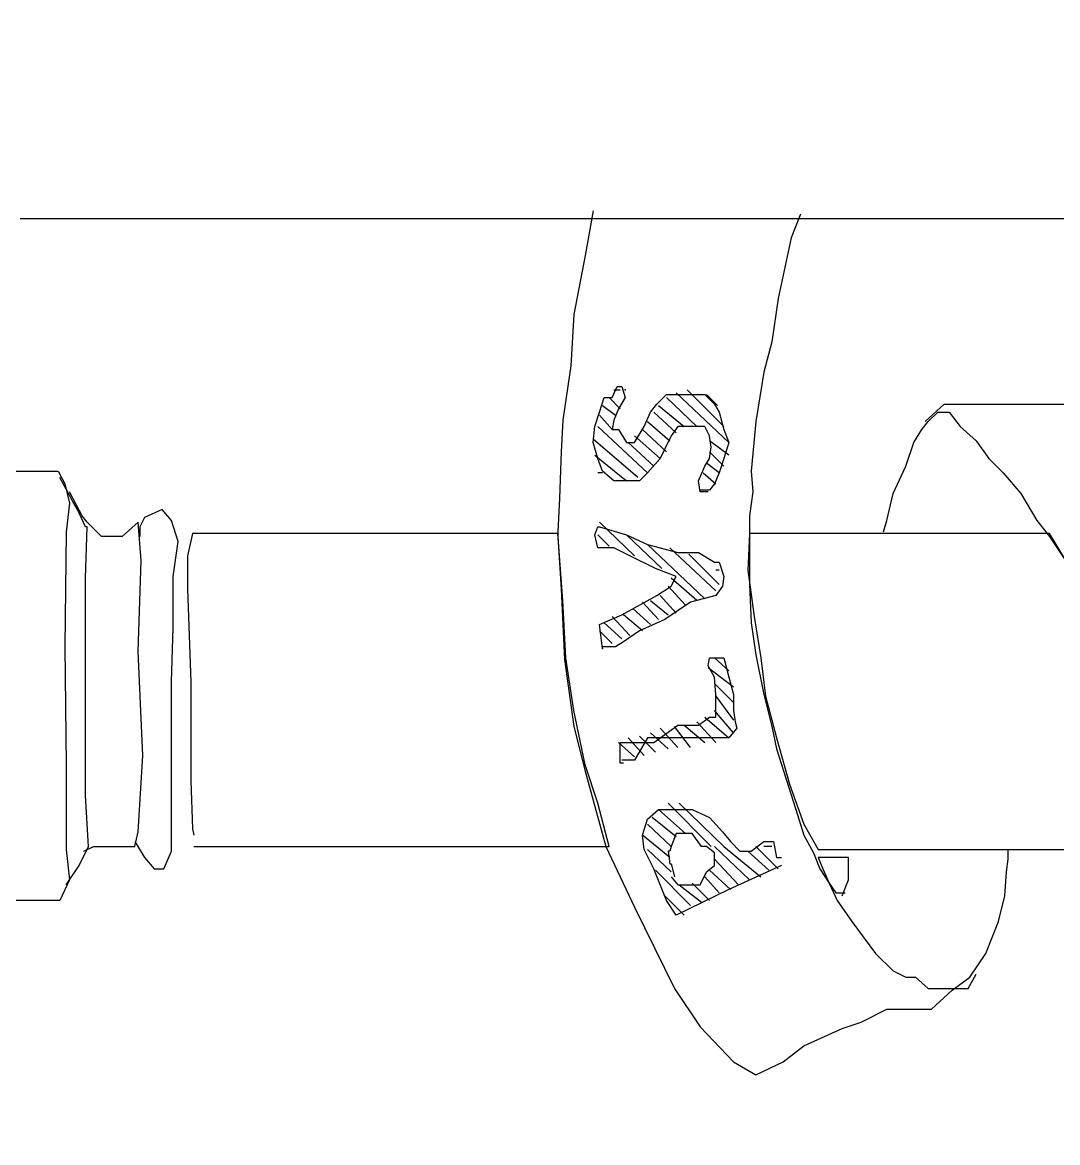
# Model space of a CAD drawing. Extents: x 730354 to 731930, y 4378581 to 4379608.
# Drawn here: x 730385.58 to 730392.07, y 4379430.27 to 4379437.29 of the extents above; entities that cross this region are included whole.
import ezdxf

# ---------------------------------------------------------------- set-up
doc = ezdxf.new("R2010")
doc.units = 0
doc.header["$MEASUREMENT"] = 0
doc.layers.get('0').update_dxf_attribs({"linetype": 'CONTINUOUS'})

msp = doc.modelspace()

# ---------------------------------------------------------------- linework, layer by layer
at = {"color": 7, "linetype": 'CONTINUOUS'}
for p, q in [((730389.16, 4379436.11), (730389.11, 4379435.83)), ((730389.16, 4379436.11), (730389.11, 4379435.83)), ((730386.18, 4379436.06), (730385.57, 4379436.06)), ((730386.18, 4379436.06), (730385.57, 4379436.06)), ((730387.2, 4379436.06), (730386.18, 4379436.06)), ((730387.2, 4379436.06), (730386.18, 4379436.06)), ((730388.07, 4379436.06), (730387.2, 4379436.06)), ((730388.07, 4379436.06), (730387.2, 4379436.06)), ((730389.16, 4379436.06), (730388.07, 4379436.06)), ((730389.16, 4379436.06), (730388.07, 4379436.06)), ((730389.42, 4379436.06), (730389.16, 4379436.06)), ((730389.42, 4379436.06), (730389.16, 4379436.06)), ((730389.97, 4379436.06), (730389.42, 4379436.06)), ((730389.97, 4379436.06), (730389.42, 4379436.06)), ((730390.45, 4379436.06), (730389.97, 4379436.06)), ((730390.45, 4379436.06), (730389.97, 4379436.06)), ((730390.46, 4379436.09), (730390.4, 4379435.94)), ((730390.46, 4379436.09), (730390.4, 4379435.94)), ((730390.82, 4379436.06), (730390.45, 4379436.06)), ((730390.82, 4379436.06), (730390.45, 4379436.06)), ((730392.02, 4379436.06), (730390.82, 4379436.06)), ((730392.02, 4379436.06), (730390.82, 4379436.06)), ((730392.2, 4379436.06), (730392.02, 4379436.06)), ((730392.2, 4379436.06), (730392.02, 4379436.06)), ((730390.4, 4379435.94), (730390.32, 4379435.56)), ((730390.4, 4379435.94), (730390.32, 4379435.56)), ((730389.11, 4379435.83), (730389.04, 4379435.46)), ((730389.11, 4379435.83), (730389.04, 4379435.46)), ((730390.32, 4379435.56), (730390.28, 4379435.29)), ((730390.32, 4379435.56), (730390.28, 4379435.29)), ((730389.04, 4379435.46), (730389.02, 4379435.14)), ((730389.04, 4379435.46), (730389.02, 4379435.14)), ((730390.28, 4379435.29), (730390.23, 4379435.1)), ((730390.28, 4379435.29), (730390.23, 4379435.1)), ((730389.02, 4379435.14), (730388.97, 4379434.8)), ((730389.02, 4379435.14), (730388.97, 4379434.8)), ((730390.23, 4379435.1), (730390.18, 4379434.79)), ((730390.23, 4379435.1), (730390.18, 4379434.79)), ((730389.28, 4379434.94), (730389.31, 4379435.01)), ((730389.28, 4379434.94), (730389.31, 4379435.01)), ((730389.29, 4379434.99), (730389.33, 4379434.99)), ((730389.29, 4379434.99), (730389.33, 4379434.99)), ((730389.31, 4379435.01), (730389.34, 4379435.01)), ((730389.31, 4379435.01), (730389.34, 4379435.01)), ((730389.34, 4379435.01), (730389.36, 4379434.94)), ((730389.34, 4379435.01), (730389.36, 4379434.94)), ((730389.98, 4379434.76), (730389.75, 4379434.99)), ((730389.98, 4379434.76), (730389.75, 4379434.99)), ((730389.2, 4379434.85), (730389.23, 4379434.94)), ((730389.2, 4379434.85), (730389.23, 4379434.94)), ((730389.23, 4379434.94), (730389.26, 4379434.94)), ((730389.23, 4379434.94), (730389.26, 4379434.94)), ((730389.33, 4379434.87), (730389.26, 4379434.94)), ((730389.26, 4379434.94), (730389.28, 4379434.94)), ((730389.33, 4379434.87), (730389.26, 4379434.94)), ((730389.26, 4379434.94), (730389.28, 4379434.94)), ((730389.36, 4379434.94), (730389.32, 4379434.87)), ((730389.36, 4379434.94), (730389.32, 4379434.87)), ((730389.56, 4379434.9), (730389.62, 4379434.96)), ((730389.56, 4379434.9), (730389.62, 4379434.96)), ((730389.62, 4379434.96), (730389.69, 4379434.96)), ((730389.62, 4379434.96), (730389.69, 4379434.96)), ((730389.81, 4379434.76), (730389.62, 4379434.94)), ((730389.81, 4379434.76), (730389.62, 4379434.94)), ((730389.68, 4379434.97), (730390.01, 4379434.66)), ((730389.68, 4379434.97), (730390.01, 4379434.66)), ((730389.69, 4379434.96), (730389.77, 4379434.96)), ((730389.69, 4379434.96), (730389.77, 4379434.96)), ((730389.77, 4379434.96), (730389.86, 4379434.96)), ((730389.77, 4379434.96), (730389.86, 4379434.96)), ((730389.86, 4379434.96), (730389.92, 4379434.9)), ((730389.86, 4379434.96), (730389.92, 4379434.9)), ((730389.87, 4379434.96), (730389.94, 4379434.89)), ((730389.87, 4379434.96), (730389.94, 4379434.89)), ((730389.17, 4379434.76), (730389.2, 4379434.85)), ((730389.17, 4379434.76), (730389.2, 4379434.85)), ((730389.22, 4379434.89), (730389.3, 4379434.83)), ((730389.22, 4379434.89), (730389.3, 4379434.83)), ((730389.32, 4379434.87), (730389.29, 4379434.8)), ((730389.32, 4379434.87), (730389.29, 4379434.8)), ((730389.48, 4379434.76), (730389.52, 4379434.85)), ((730389.48, 4379434.76), (730389.52, 4379434.85)), ((730389.52, 4379434.85), (730389.56, 4379434.9)), ((730389.52, 4379434.85), (730389.56, 4379434.9)), ((730389.68, 4379434.72), (730389.54, 4379434.85)), ((730389.68, 4379434.72), (730389.54, 4379434.85)), ((730389.57, 4379434.89), (730389.73, 4379434.76)), ((730389.57, 4379434.89), (730389.73, 4379434.76)), ((730389.92, 4379434.9), (730389.95, 4379434.85)), ((730389.92, 4379434.9), (730389.95, 4379434.85)), ((730389.95, 4379434.85), (730389.98, 4379434.74)), ((730389.95, 4379434.85), (730389.98, 4379434.74)), ((730391.24, 4379434.79), (730391.36, 4379434.9)), ((730391.24, 4379434.79), (730391.36, 4379434.9)), ((730391.26, 4379434.79), (730391.32, 4379434.85)), ((730391.26, 4379434.79), (730391.32, 4379434.85)), ((730391.32, 4379434.85), (730391.39, 4379434.85)), ((730391.32, 4379434.85), (730391.39, 4379434.85)), ((730391.36, 4379434.9), (730391.46, 4379434.9)), ((730391.36, 4379434.9), (730391.46, 4379434.9)), ((730391.39, 4379434.85), (730391.46, 4379434.76)), ((730391.39, 4379434.85), (730391.46, 4379434.76)), ((730391.46, 4379434.9), (730391.61, 4379434.9)), ((730391.46, 4379434.9), (730391.61, 4379434.9)), ((730391.61, 4379434.9), (730391.75, 4379434.9)), ((730391.61, 4379434.9), (730391.75, 4379434.9)), ((730391.75, 4379434.9), (730391.92, 4379434.9)), ((730391.75, 4379434.9), (730391.92, 4379434.9)), ((730391.92, 4379434.9), (730392.02, 4379434.9)), ((730391.92, 4379434.9), (730392.02, 4379434.9)), ((730392.02, 4379434.9), (730392.17, 4379434.9)), ((730392.02, 4379434.9), (730392.17, 4379434.9)), ((730388.97, 4379434.8), (730388.96, 4379434.6)), ((730388.97, 4379434.8), (730388.96, 4379434.6)), ((730389.28, 4379434.74), (730389.2, 4379434.83)), ((730389.28, 4379434.74), (730389.2, 4379434.83)), ((730389.29, 4379434.8), (730389.28, 4379434.74)), ((730389.29, 4379434.8), (730389.28, 4379434.74)), ((730389.5, 4379434.79), (730389.64, 4379434.67)), ((730389.5, 4379434.79), (730389.64, 4379434.67)), ((730390.18, 4379434.79), (730390.15, 4379434.48)), ((730390.18, 4379434.79), (730390.15, 4379434.48)), ((730391.22, 4379434.74), (730391.26, 4379434.79)), ((730391.22, 4379434.74), (730391.26, 4379434.79)), ((730389.16, 4379434.66), (730389.17, 4379434.76)), ((730389.16, 4379434.66), (730389.17, 4379434.76)), ((730389.19, 4379434.76), (730389.5, 4379434.47)), ((730389.19, 4379434.76), (730389.5, 4379434.47)), ((730389.28, 4379434.74), (730389.29, 4379434.74)), ((730389.28, 4379434.74), (730389.29, 4379434.74)), ((730389.29, 4379434.74), (730389.32, 4379434.74)), ((730389.29, 4379434.74), (730389.32, 4379434.74)), ((730389.32, 4379434.74), (730389.37, 4379434.66)), ((730389.32, 4379434.74), (730389.37, 4379434.66)), ((730389.42, 4379434.66), (730389.48, 4379434.76)), ((730389.42, 4379434.66), (730389.48, 4379434.76)), ((730389.62, 4379434.6), (730389.47, 4379434.74)), ((730389.62, 4379434.6), (730389.47, 4379434.74)), ((730389.69, 4379434.76), (730389.65, 4379434.7)), ((730389.69, 4379434.76), (730389.65, 4379434.7)), ((730389.75, 4379434.76), (730389.69, 4379434.76)), ((730389.75, 4379434.76), (730389.69, 4379434.76)), ((730389.81, 4379434.76), (730389.75, 4379434.76)), ((730389.81, 4379434.76), (730389.75, 4379434.76)), ((730389.86, 4379434.76), (730389.81, 4379434.76)), ((730389.86, 4379434.76), (730389.81, 4379434.76)), ((730389.89, 4379434.7), (730389.86, 4379434.76)), ((730389.89, 4379434.7), (730389.86, 4379434.76)), ((730389.98, 4379434.74), (730390.01, 4379434.66)), ((730389.98, 4379434.74), (730390.01, 4379434.66)), ((730391.17, 4379434.66), (730391.22, 4379434.74)), ((730391.17, 4379434.66), (730391.22, 4379434.74)), ((730391.46, 4379434.76), (730391.56, 4379434.67)), ((730391.46, 4379434.76), (730391.56, 4379434.67)), ((730389.44, 4379434.44), (730389.16, 4379434.68)), ((730389.44, 4379434.44), (730389.16, 4379434.68)), ((730389.19, 4379434.56), (730389.16, 4379434.66)), ((730389.19, 4379434.56), (730389.16, 4379434.66)), ((730389.37, 4379434.66), (730389.42, 4379434.66)), ((730389.37, 4379434.66), (730389.42, 4379434.66)), ((730389.54, 4379434.51), (730389.38, 4379434.66)), ((730389.54, 4379434.51), (730389.38, 4379434.66)), ((730389.42, 4379434.7), (730389.58, 4379434.56)), ((730389.42, 4379434.7), (730389.58, 4379434.56)), ((730389.65, 4379434.7), (730389.61, 4379434.62)), ((730389.65, 4379434.7), (730389.61, 4379434.62)), ((730389.9, 4379434.63), (730389.89, 4379434.7)), ((730389.9, 4379434.63), (730389.89, 4379434.7)), ((730390.01, 4379434.58), (730389.89, 4379434.67)), ((730390.01, 4379434.58), (730389.89, 4379434.67)), ((730390.01, 4379434.66), (730389.98, 4379434.56)), ((730390.01, 4379434.66), (730389.98, 4379434.56)), ((730391.12, 4379434.51), (730391.17, 4379434.66)), ((730391.12, 4379434.51), (730391.17, 4379434.66)), ((730391.56, 4379434.67), (730391.64, 4379434.56)), ((730391.56, 4379434.67), (730391.64, 4379434.56)), ((730388.96, 4379434.6), (730388.95, 4379434.31)), ((730388.96, 4379434.6), (730388.95, 4379434.31)), ((730389.17, 4379434.58), (730389.37, 4379434.42)), ((730389.17, 4379434.58), (730389.37, 4379434.42)), ((730389.61, 4379434.62), (730389.58, 4379434.56)), ((730389.61, 4379434.62), (730389.58, 4379434.56)), ((730389.89, 4379434.56), (730389.9, 4379434.63)), ((730389.89, 4379434.56), (730389.9, 4379434.63)), ((730389.89, 4379434.6), (730389.98, 4379434.51)), ((730389.89, 4379434.6), (730389.98, 4379434.51)), ((730389.22, 4379434.48), (730389.19, 4379434.56)), ((730389.22, 4379434.48), (730389.19, 4379434.56)), ((730389.58, 4379434.56), (730389.5, 4379434.47)), ((730389.58, 4379434.56), (730389.5, 4379434.47)), ((730389.82, 4379434.42), (730389.86, 4379434.51)), ((730389.82, 4379434.42), (730389.86, 4379434.51)), ((730389.86, 4379434.51), (730389.89, 4379434.56)), ((730389.86, 4379434.51), (730389.89, 4379434.56)), ((730389.95, 4379434.47), (730389.87, 4379434.53)), ((730389.95, 4379434.47), (730389.87, 4379434.53)), ((730389.98, 4379434.56), (730389.95, 4379434.47)), ((730389.98, 4379434.56), (730389.95, 4379434.47)), ((730391.04, 4379434.34), (730391.12, 4379434.51)), ((730391.04, 4379434.34), (730391.12, 4379434.51)), ((730391.64, 4379434.56), (730391.73, 4379434.47)), ((730391.64, 4379434.56), (730391.73, 4379434.47)), ((730385.09, 4379434.48), (730385.81, 4379434.48)), ((730385.09, 4379434.48), (730385.81, 4379434.48)), ((730385.81, 4379434.48), (730385.85, 4379434.4)), ((730385.81, 4379434.48), (730385.85, 4379434.4)), ((730385.9, 4379434.29), (730385.82, 4379434.44)), ((730385.9, 4379434.29), (730385.82, 4379434.44)), ((730389.22, 4379434.47), (730389.19, 4379434.47)), ((730389.22, 4379434.47), (730389.19, 4379434.47)), ((730389.29, 4379434.42), (730389.22, 4379434.48)), ((730389.29, 4379434.42), (730389.22, 4379434.48)), ((730389.5, 4379434.47), (730389.45, 4379434.42)), ((730389.5, 4379434.47), (730389.45, 4379434.42)), ((730389.85, 4379434.47), (730389.93, 4379434.4)), ((730389.85, 4379434.47), (730389.93, 4379434.4)), ((730389.95, 4379434.47), (730389.92, 4379434.4)), ((730389.95, 4379434.47), (730389.92, 4379434.4)), ((730390.15, 4379434.48), (730390.16, 4379434.35)), ((730390.15, 4379434.48), (730390.16, 4379434.35)), ((730391.73, 4379434.47), (730391.84, 4379434.34)), ((730391.73, 4379434.47), (730391.84, 4379434.34)), ((730385.85, 4379434.4), (730385.88, 4379434.28)), ((730385.85, 4379434.4), (730385.88, 4379434.28)), ((730389.39, 4379434.42), (730389.29, 4379434.42)), ((730389.39, 4379434.42), (730389.29, 4379434.42)), ((730389.45, 4379434.42), (730389.39, 4379434.42)), ((730389.45, 4379434.42), (730389.39, 4379434.42)), ((730389.83, 4379434.35), (730389.82, 4379434.42)), ((730389.83, 4379434.35), (730389.82, 4379434.42)), ((730389.87, 4379434.36), (730389.83, 4379434.36)), ((730389.87, 4379434.36), (730389.83, 4379434.36)), ((730389.87, 4379434.36), (730389.85, 4379434.36)), ((730389.87, 4379434.36), (730389.85, 4379434.36)), ((730389.89, 4379434.36), (730389.87, 4379434.36)), ((730389.89, 4379434.36), (730389.87, 4379434.36)), ((730389.92, 4379434.4), (730389.89, 4379434.36)), ((730389.92, 4379434.4), (730389.89, 4379434.36)), ((730385.96, 4379434.2), (730385.88, 4379434.35)), ((730385.96, 4379434.2), (730385.88, 4379434.35)), ((730385.93, 4379434.24), (730385.9, 4379434.29)), ((730385.93, 4379434.24), (730385.9, 4379434.29)), ((730388.95, 4379434.31), (730388.94, 4379434.1)), ((730388.95, 4379434.31), (730388.94, 4379434.1)), ((730389.85, 4379434.35), (730389.83, 4379434.35)), ((730389.85, 4379434.35), (730389.83, 4379434.35)), ((730389.88, 4379434.35), (730389.85, 4379434.35)), ((730389.88, 4379434.35), (730389.85, 4379434.35)), ((730390.16, 4379434.35), (730390.14, 4379434.2)), ((730390.16, 4379434.35), (730390.14, 4379434.2)), ((730391, 4379434.17), (730391.04, 4379434.34)), ((730391, 4379434.17), (730391.04, 4379434.34)), ((730391.84, 4379434.34), (730391.94, 4379434.17)), ((730391.84, 4379434.34), (730391.94, 4379434.17)), ((730385.88, 4379434.28), (730385.86, 4379434.1)), ((730385.88, 4379434.28), (730385.86, 4379434.1)), ((730385.98, 4379434.13), (730385.93, 4379434.24)), ((730385.98, 4379434.13), (730385.93, 4379434.24)), ((730386.46, 4379434.24), (730386.35, 4379434.19)), ((730386.46, 4379434.24), (730386.35, 4379434.19)), ((730386.52, 4379434.17), (730386.46, 4379434.24)), ((730386.52, 4379434.17), (730386.46, 4379434.24)), ((730385.99, 4379434.16), (730385.96, 4379434.2)), ((730385.99, 4379434.16), (730385.96, 4379434.2)), ((730386.08, 4379434.07), (730385.99, 4379434.16)), ((730386.08, 4379434.07), (730385.99, 4379434.16)), ((730386.31, 4379434.16), (730386.21, 4379434.07)), ((730386.31, 4379434.16), (730386.21, 4379434.07)), ((730386.33, 4379433.92), (730386.31, 4379434.16)), ((730386.33, 4379433.92), (730386.31, 4379434.16)), ((730386.35, 4379434.19), (730386.32, 4379434.13)), ((730386.35, 4379434.19), (730386.32, 4379434.13)), ((730386.56, 4379434.04), (730386.52, 4379434.17)), ((730386.56, 4379434.04), (730386.52, 4379434.17)), ((730389.2, 4379434.16), (730389.42, 4379433.95)), ((730389.2, 4379434.16), (730389.42, 4379433.95)), ((730390.14, 4379434.2), (730390.14, 4379434.08)), ((730390.14, 4379434.2), (730390.14, 4379434.08)), ((730390.98, 4379434.1), (730391, 4379434.17)), ((730390.98, 4379434.1), (730391, 4379434.17)), ((730391.94, 4379434.17), (730392.02, 4379434.07)), ((730391.94, 4379434.17), (730392.02, 4379434.07)), ((730385.86, 4379434.1), (730385.85, 4379433.38)), ((730385.86, 4379434.1), (730385.85, 4379433.38)), ((730385.98, 4379433.81), (730385.99, 4379434.13)), ((730385.99, 4379434.13), (730385.98, 4379434.13)), ((730385.98, 4379433.81), (730385.99, 4379434.13)), ((730385.99, 4379434.13), (730385.98, 4379434.13)), ((730386.32, 4379434.13), (730386.32, 4379434.07)), ((730386.32, 4379434.13), (730386.32, 4379434.07)), ((730386.65, 4379434.09), (730386.62, 4379433.95)), ((730386.65, 4379434.09), (730386.62, 4379433.95)), ((730386.7, 4379434.09), (730386.65, 4379434.09)), ((730386.7, 4379434.09), (730386.65, 4379434.09)), ((730386.89, 4379434.09), (730386.7, 4379434.09)), ((730386.89, 4379434.09), (730386.7, 4379434.09)), ((730387.29, 4379434.09), (730386.89, 4379434.09)), ((730387.29, 4379434.09), (730386.89, 4379434.09)), ((730388.32, 4379434.09), (730387.29, 4379434.09)), ((730388.32, 4379434.09), (730387.29, 4379434.09)), ((730388.94, 4379434.09), (730388.32, 4379434.09)), ((730388.94, 4379434.09), (730388.32, 4379434.09)), ((730388.94, 4379434.1), (730388.94, 4379434.07)), ((730388.94, 4379434.1), (730388.94, 4379434.07)), ((730388.95, 4379433.95), (730388.94, 4379434.09)), ((730388.95, 4379433.95), (730388.94, 4379434.09)), ((730389.17, 4379434.08), (730389.19, 4379434.13)), ((730389.17, 4379434.08), (730389.19, 4379434.13)), ((730389.19, 4379434), (730389.17, 4379434.08)), ((730389.19, 4379434), (730389.17, 4379434.08)), ((730389.19, 4379434.13), (730389.2, 4379434.13)), ((730389.19, 4379434.13), (730389.2, 4379434.13)), ((730389.26, 4379434.01), (730389.19, 4379434.08)), ((730389.26, 4379434.01), (730389.19, 4379434.08)), ((730389.2, 4379434.13), (730389.37, 4379434.08)), ((730389.2, 4379434.13), (730389.37, 4379434.08)), ((730389.37, 4379434.08), (730389.5, 4379434.02)), ((730389.59, 4379433.87), (730389.37, 4379434.08)), ((730389.37, 4379434.08), (730389.5, 4379434.02)), ((730389.59, 4379433.87), (730389.37, 4379434.08)), ((730390.14, 4379434.09), (730390.13, 4379433.86)), ((730390.14, 4379434.09), (730390.13, 4379433.86)), ((730390.23, 4379434.09), (730390.14, 4379434.09)), ((730390.23, 4379434.09), (730390.14, 4379434.09)), ((730390.14, 4379434.08), (730390.14, 4379433.77)), ((730390.14, 4379434.08), (730390.14, 4379433.77)), ((730390.58, 4379434.09), (730390.23, 4379434.09)), ((730390.58, 4379434.09), (730390.23, 4379434.09)), ((730390.97, 4379434.09), (730390.58, 4379434.09)), ((730390.97, 4379434.09), (730390.58, 4379434.09)), ((730391.26, 4379434.09), (730390.97, 4379434.09)), ((730391.26, 4379434.09), (730390.97, 4379434.09)), ((730391.77, 4379434.09), (730391.26, 4379434.09)), ((730391.77, 4379434.09), (730391.26, 4379434.09)), ((730392.02, 4379434.09), (730391.77, 4379434.09)), ((730392.02, 4379434.09), (730391.77, 4379434.09)), ((730392.17, 4379433.84), (730392.02, 4379434.09)), ((730392.17, 4379433.84), (730392.02, 4379434.09)), ((730386.21, 4379434.07), (730386.08, 4379434.07)), ((730386.21, 4379434.07), (730386.08, 4379434.07)), ((730386.53, 4379433.82), (730386.56, 4379434.04)), ((730386.53, 4379433.82), (730386.56, 4379434.04)), ((730388.94, 4379434.07), (730388.96, 4379433.74)), ((730388.94, 4379434.07), (730388.96, 4379433.74)), ((730389.5, 4379434.02), (730389.69, 4379433.97)), ((730389.5, 4379434.02), (730389.86, 4379433.68)), ((730389.5, 4379434.02), (730389.69, 4379433.97)), ((730389.5, 4379434.02), (730389.86, 4379433.68)), ((730392.02, 4379434.07), (730392.12, 4379433.92)), ((730392.02, 4379434.07), (730392.12, 4379433.92)), ((730386.62, 4379433.95), (730386.62, 4379433.74)), ((730386.62, 4379433.95), (730386.62, 4379433.74)), ((730388.97, 4379433.67), (730388.95, 4379433.95)), ((730388.97, 4379433.67), (730388.95, 4379433.95)), ((730389.24, 4379434), (730389.19, 4379434)), ((730389.24, 4379434), (730389.19, 4379434)), ((730389.29, 4379434), (730389.24, 4379434)), ((730389.29, 4379434), (730389.24, 4379434)), ((730389.39, 4379433.95), (730389.29, 4379434)), ((730389.39, 4379433.95), (730389.29, 4379434)), ((730389.55, 4379433.87), (730389.39, 4379433.95)), ((730389.55, 4379433.87), (730389.39, 4379433.95)), ((730389.93, 4379433.73), (730389.64, 4379434)), ((730389.93, 4379433.73), (730389.64, 4379434)), ((730389.69, 4379433.97), (730389.82, 4379433.97)), ((730389.69, 4379433.97), (730389.82, 4379433.97)), ((730389.76, 4379433.96), (730389.95, 4379433.77)), ((730389.76, 4379433.96), (730389.95, 4379433.77)), ((730389.82, 4379433.97), (730389.92, 4379433.91)), ((730389.82, 4379433.97), (730389.92, 4379433.91)), ((730386.31, 4379433.35), (730386.33, 4379433.92)), ((730386.31, 4379433.35), (730386.33, 4379433.92)), ((730389.68, 4379433.82), (730389.55, 4379433.87)), ((730389.68, 4379433.82), (730389.55, 4379433.87)), ((730389.92, 4379433.91), (730389.95, 4379433.91)), ((730389.92, 4379433.91), (730389.95, 4379433.91)), ((730389.95, 4379433.91), (730389.98, 4379433.82)), ((730389.95, 4379433.91), (730389.98, 4379433.82)), ((730385.98, 4379433.19), (730385.98, 4379433.81)), ((730385.98, 4379433.19), (730385.98, 4379433.81)), ((730386.53, 4379433.5), (730386.53, 4379433.82)), ((730386.53, 4379433.5), (730386.53, 4379433.82)), ((730389.65, 4379433.76), (730389.68, 4379433.82)), ((730389.65, 4379433.76), (730389.68, 4379433.82)), ((730389.81, 4379433.67), (730389.65, 4379433.81)), ((730389.81, 4379433.67), (730389.65, 4379433.81)), ((730389.95, 4379433.86), (730389.93, 4379433.86)), ((730389.95, 4379433.86), (730389.93, 4379433.86)), ((730389.98, 4379433.82), (730389.97, 4379433.76)), ((730389.98, 4379433.82), (730389.97, 4379433.76)), ((730390.13, 4379433.86), (730390.17, 4379433.57)), ((730390.13, 4379433.86), (730390.17, 4379433.57)), ((730386.62, 4379433.74), (730386.64, 4379433.16)), ((730386.62, 4379433.74), (730386.64, 4379433.16)), ((730388.96, 4379433.74), (730388.98, 4379433.3)), ((730388.96, 4379433.74), (730388.98, 4379433.3)), ((730389.56, 4379433.7), (730389.65, 4379433.76)), ((730389.56, 4379433.7), (730389.65, 4379433.76)), ((730389.63, 4379433.76), (730389.74, 4379433.64)), ((730389.63, 4379433.76), (730389.74, 4379433.64)), ((730389.97, 4379433.76), (730389.93, 4379433.7)), ((730389.97, 4379433.76), (730389.93, 4379433.7)), ((730390.14, 4379433.77), (730390.15, 4379433.53)), ((730390.14, 4379433.77), (730390.15, 4379433.53)), ((730388.99, 4379433.31), (730388.97, 4379433.67)), ((730388.99, 4379433.31), (730388.97, 4379433.67)), ((730389.34, 4379433.58), (730389.56, 4379433.7)), ((730389.34, 4379433.58), (730389.56, 4379433.7)), ((730389.57, 4379433.55), (730389.47, 4379433.66)), ((730389.57, 4379433.55), (730389.47, 4379433.66)), ((730389.52, 4379433.67), (730389.63, 4379433.58)), ((730389.52, 4379433.67), (730389.63, 4379433.58)), ((730389.68, 4379433.59), (730389.58, 4379433.7)), ((730389.68, 4379433.59), (730389.58, 4379433.7)), ((730389.77, 4379433.66), (730389.61, 4379433.55)), ((730389.77, 4379433.66), (730389.61, 4379433.55)), ((730389.93, 4379433.7), (730389.77, 4379433.66)), ((730389.93, 4379433.7), (730389.77, 4379433.66)), ((730389.41, 4379433.62), (730389.52, 4379433.52)), ((730389.41, 4379433.62), (730389.52, 4379433.52)), ((730389.2, 4379433.52), (730389.34, 4379433.58)), ((730389.2, 4379433.52), (730389.34, 4379433.58)), ((730389.22, 4379433.37), (730389.2, 4379433.52)), ((730389.22, 4379433.37), (730389.2, 4379433.52)), ((730389.34, 4379433.43), (730389.23, 4379433.53)), ((730389.34, 4379433.43), (730389.23, 4379433.53)), ((730389.28, 4379433.57), (730389.39, 4379433.45)), ((730389.28, 4379433.57), (730389.39, 4379433.45)), ((730389.47, 4379433.48), (730389.35, 4379433.58)), ((730389.47, 4379433.48), (730389.35, 4379433.58)), ((730389.61, 4379433.55), (730389.45, 4379433.48)), ((730389.61, 4379433.55), (730389.45, 4379433.48)), ((730390.15, 4379433.53), (730390.18, 4379433.33)), ((730390.15, 4379433.53), (730390.18, 4379433.33)), ((730390.17, 4379433.57), (730390.21, 4379433.31)), ((730390.17, 4379433.57), (730390.21, 4379433.31)), ((730386.52, 4379433.16), (730386.53, 4379433.5)), ((730386.52, 4379433.16), (730386.53, 4379433.5)), ((730389.2, 4379433.48), (730389.28, 4379433.4)), ((730389.2, 4379433.48), (730389.28, 4379433.4)), ((730389.45, 4379433.48), (730389.35, 4379433.41)), ((730389.45, 4379433.48), (730389.35, 4379433.41)), ((730385.85, 4379433.38), (730385.86, 4379432.64)), ((730385.85, 4379433.38), (730385.86, 4379432.64)), ((730389.25, 4379433.38), (730389.22, 4379433.38)), ((730389.25, 4379433.38), (730389.22, 4379433.38)), ((730389.3, 4379433.38), (730389.25, 4379433.38)), ((730389.3, 4379433.38), (730389.25, 4379433.38)), ((730389.35, 4379433.41), (730389.3, 4379433.38)), ((730389.35, 4379433.41), (730389.3, 4379433.38)), ((730386.34, 4379432.7), (730386.31, 4379433.35)), ((730386.34, 4379432.7), (730386.31, 4379433.35)), ((730389.04, 4379432.98), (730388.99, 4379433.31)), ((730389.04, 4379432.98), (730388.99, 4379433.31)), ((730389.88, 4379433.26), (730389.89, 4379433.31)), ((730389.88, 4379433.26), (730389.89, 4379433.31)), ((730389.89, 4379433.31), (730389.95, 4379433.31)), ((730389.89, 4379433.31), (730389.95, 4379433.31)), ((730390.01, 4379433.23), (730389.92, 4379433.31)), ((730390.01, 4379433.23), (730389.92, 4379433.31)), ((730389.95, 4379433.31), (730389.98, 4379433.31)), ((730389.95, 4379433.31), (730389.98, 4379433.31)), ((730389.98, 4379433.31), (730390.01, 4379433.19)), ((730389.98, 4379433.31), (730390.01, 4379433.19)), ((730390.18, 4379433.33), (730390.23, 4379433.08)), ((730390.18, 4379433.33), (730390.23, 4379433.08)), ((730390.21, 4379433.31), (730390.24, 4379433.07)), ((730390.21, 4379433.31), (730390.24, 4379433.07)), ((730388.98, 4379433.3), (730389.04, 4379432.88)), ((730388.98, 4379433.3), (730389.04, 4379432.88)), ((730389.92, 4379433.19), (730389.88, 4379433.26)), ((730389.92, 4379433.19), (730389.88, 4379433.26)), ((730389.88, 4379433.25), (730390.04, 4379433.13)), ((730389.88, 4379433.25), (730390.04, 4379433.13)), ((730385.98, 4379432.45), (730385.98, 4379433.19)), ((730385.98, 4379432.45), (730385.98, 4379433.19)), ((730389.93, 4379433.08), (730389.92, 4379433.19)), ((730389.93, 4379433.08), (730389.92, 4379433.19)), ((730390.01, 4379433.19), (730390.04, 4379433.08)), ((730390.01, 4379433.19), (730390.04, 4379433.08)), ((730386.52, 4379432.7), (730386.52, 4379433.16)), ((730386.52, 4379432.7), (730386.52, 4379433.16)), ((730386.64, 4379433.16), (730386.64, 4379432.78)), ((730386.64, 4379433.16), (730386.64, 4379432.78)), ((730390.04, 4379433.03), (730389.92, 4379433.15)), ((730390.04, 4379433.03), (730389.92, 4379433.15)), ((730389.93, 4379432.94), (730389.93, 4379433.08)), ((730389.93, 4379432.94), (730389.93, 4379433.08)), ((730389.93, 4379433.07), (730390.04, 4379432.92)), ((730389.93, 4379433.07), (730390.04, 4379432.92)), ((730390.04, 4379433.08), (730390.04, 4379432.98)), ((730390.04, 4379433.08), (730390.04, 4379432.98)), ((730390.23, 4379433.08), (730390.28, 4379432.88)), ((730390.23, 4379433.08), (730390.28, 4379432.88)), ((730390.24, 4379433.07), (730390.31, 4379432.81)), ((730390.24, 4379433.07), (730390.31, 4379432.81)), ((730389.11, 4379432.64), (730389.04, 4379432.98)), ((730389.11, 4379432.64), (730389.04, 4379432.98)), ((730390.04, 4379432.84), (730389.92, 4379432.98)), ((730390.04, 4379432.84), (730389.92, 4379432.98)), ((730390.04, 4379432.98), (730390.05, 4379432.91)), ((730390.04, 4379432.98), (730390.05, 4379432.91)), ((730389.54, 4379432.78), (730389.69, 4379432.89)), ((730389.54, 4379432.78), (730389.69, 4379432.89)), ((730389.69, 4379432.89), (730389.82, 4379432.89)), ((730389.69, 4379432.89), (730389.82, 4379432.89)), ((730389.73, 4379432.89), (730389.86, 4379432.78)), ((730389.73, 4379432.89), (730389.86, 4379432.78)), ((730389.93, 4379432.78), (730389.81, 4379432.91)), ((730389.93, 4379432.78), (730389.81, 4379432.91)), ((730389.82, 4379432.89), (730389.89, 4379432.94)), ((730389.82, 4379432.89), (730389.89, 4379432.94)), ((730389.86, 4379432.94), (730390.01, 4379432.81)), ((730389.86, 4379432.94), (730390.01, 4379432.81)), ((730389.89, 4379432.94), (730389.93, 4379432.94)), ((730389.89, 4379432.94), (730389.93, 4379432.94)), ((730390.05, 4379432.91), (730390.06, 4379432.87)), ((730390.05, 4379432.91), (730390.06, 4379432.87)), ((730389.04, 4379432.88), (730389.11, 4379432.6)), ((730389.04, 4379432.88), (730389.11, 4379432.6)), ((730389.48, 4379432.7), (730389.38, 4379432.81)), ((730389.48, 4379432.7), (730389.38, 4379432.81)), ((730389.5, 4379432.81), (730389.42, 4379432.67)), ((730389.5, 4379432.81), (730389.42, 4379432.67)), ((730389.45, 4379432.82), (730389.55, 4379432.72)), ((730389.45, 4379432.82), (730389.55, 4379432.72)), ((730389.61, 4379432.81), (730389.5, 4379432.81)), ((730389.61, 4379432.81), (730389.5, 4379432.81)), ((730389.63, 4379432.74), (730389.52, 4379432.84)), ((730389.63, 4379432.74), (730389.52, 4379432.84)), ((730389.58, 4379432.87), (730389.69, 4379432.75)), ((730389.58, 4379432.87), (730389.69, 4379432.75)), ((730389.81, 4379432.81), (730389.61, 4379432.81)), ((730389.81, 4379432.81), (730389.61, 4379432.81)), ((730389.77, 4379432.75), (730389.67, 4379432.88)), ((730389.77, 4379432.75), (730389.67, 4379432.88)), ((730389.9, 4379432.81), (730389.81, 4379432.81)), ((730389.9, 4379432.81), (730389.81, 4379432.81)), ((730390.01, 4379432.81), (730389.9, 4379432.81)), ((730390.01, 4379432.81), (730389.9, 4379432.81)), ((730390.06, 4379432.87), (730390.01, 4379432.81)), ((730390.06, 4379432.87), (730390.01, 4379432.81)), ((730390.28, 4379432.88), (730390.31, 4379432.74)), ((730390.28, 4379432.88), (730390.31, 4379432.74)), ((730390.31, 4379432.81), (730390.39, 4379432.52)), ((730390.31, 4379432.81), (730390.39, 4379432.52)), ((730386.64, 4379432.78), (730386.64, 4379432.54)), ((730386.64, 4379432.78), (730386.64, 4379432.54)), ((730389.32, 4379432.78), (730389.42, 4379432.69)), ((730389.32, 4379432.78), (730389.42, 4379432.69)), ((730389.33, 4379432.65), (730389.33, 4379432.78)), ((730389.33, 4379432.78), (730389.42, 4379432.78)), ((730389.33, 4379432.65), (730389.33, 4379432.78)), ((730389.33, 4379432.78), (730389.42, 4379432.78)), ((730389.42, 4379432.78), (730389.54, 4379432.78)), ((730389.42, 4379432.78), (730389.54, 4379432.78)), ((730390.31, 4379432.74), (730390.37, 4379432.55)), ((730390.31, 4379432.74), (730390.37, 4379432.55)), ((730386.31, 4379432.22), (730386.34, 4379432.7)), ((730386.31, 4379432.22), (730386.34, 4379432.7)), ((730386.52, 4379432.27), (730386.52, 4379432.7)), ((730386.52, 4379432.27), (730386.52, 4379432.7)), ((730389.42, 4379432.67), (730389.34, 4379432.67)), ((730389.42, 4379432.67), (730389.34, 4379432.67)), ((730385.86, 4379432.64), (730385.86, 4379432.11)), ((730385.86, 4379432.64), (730385.86, 4379432.11)), ((730389.19, 4379432.4), (730389.11, 4379432.64)), ((730389.19, 4379432.4), (730389.11, 4379432.64)), ((730389.11, 4379432.6), (730389.17, 4379432.38)), ((730389.11, 4379432.6), (730389.17, 4379432.38)), ((730389.35, 4379432.65), (730389.33, 4379432.65)), ((730389.35, 4379432.65), (730389.33, 4379432.65)), ((730386.64, 4379432.54), (730386.65, 4379432.24)), ((730386.64, 4379432.54), (730386.65, 4379432.24)), ((730390.37, 4379432.55), (730390.43, 4379432.36)), ((730390.37, 4379432.55), (730390.43, 4379432.36)), ((730390.39, 4379432.52), (730390.48, 4379432.27)), ((730390.39, 4379432.52), (730390.48, 4379432.27)), ((730386, 4379432.13), (730385.98, 4379432.45)), ((730386, 4379432.13), (730385.98, 4379432.45)), ((730389.26, 4379432.13), (730389.19, 4379432.4)), ((730389.26, 4379432.13), (730389.19, 4379432.4)), ((730389.9, 4379432.13), (730389.63, 4379432.4)), ((730389.9, 4379432.13), (730389.63, 4379432.4)), ((730389.7, 4379432.4), (730389.98, 4379432.13)), ((730389.7, 4379432.4), (730389.98, 4379432.13)), ((730389.17, 4379432.38), (730389.24, 4379432.13)), ((730389.17, 4379432.38), (730389.24, 4379432.13)), ((730389.5, 4379432.3), (730389.57, 4379432.36)), ((730389.5, 4379432.3), (730389.57, 4379432.36)), ((730389.57, 4379432.36), (730389.64, 4379432.36)), ((730389.57, 4379432.36), (730389.74, 4379432.21)), ((730389.57, 4379432.36), (730389.64, 4379432.36)), ((730389.57, 4379432.36), (730389.74, 4379432.21)), ((730389.64, 4379432.36), (730389.7, 4379432.36)), ((730389.64, 4379432.36), (730389.7, 4379432.36)), ((730389.7, 4379432.36), (730389.78, 4379432.36)), ((730389.7, 4379432.36), (730389.78, 4379432.36)), ((730389.78, 4379432.36), (730389.89, 4379432.31)), ((730389.78, 4379432.36), (730389.89, 4379432.31)), ((730390.43, 4379432.36), (730390.48, 4379432.2)), ((730390.43, 4379432.36), (730390.48, 4379432.2)), ((730386.52, 4379432.1), (730386.52, 4379432.27)), ((730386.52, 4379432.1), (730386.52, 4379432.27)), ((730389.47, 4379432.2), (730389.5, 4379432.3)), ((730389.47, 4379432.2), (730389.5, 4379432.3)), ((730389.5, 4379432.27), (730389.65, 4379432.13)), ((730389.5, 4379432.27), (730389.65, 4379432.13)), ((730389.68, 4379432.19), (730389.53, 4379432.31)), ((730389.68, 4379432.19), (730389.53, 4379432.31)), ((730389.89, 4379432.31), (730389.97, 4379432.22)), ((730389.89, 4379432.31), (730389.97, 4379432.22)), ((730390.48, 4379432.27), (730390.57, 4379432.11)), ((730390.48, 4379432.27), (730390.57, 4379432.11)), ((730386.29, 4379432.13), (730386.31, 4379432.22)), ((730386.29, 4379432.13), (730386.31, 4379432.22)), ((730386.65, 4379432.24), (730386.66, 4379432.2)), ((730386.65, 4379432.24), (730386.66, 4379432.2)), ((730389.64, 4379432.06), (730389.47, 4379432.2)), ((730389.48, 4379432.11), (730389.47, 4379432.2)), ((730389.64, 4379432.06), (730389.47, 4379432.2)), ((730389.48, 4379432.11), (730389.47, 4379432.2)), ((730389.68, 4379432.21), (730389.65, 4379432.13)), ((730389.68, 4379432.21), (730389.65, 4379432.13)), ((730389.73, 4379432.21), (730389.68, 4379432.21)), ((730389.73, 4379432.21), (730389.68, 4379432.21)), ((730389.78, 4379432.21), (730389.73, 4379432.21)), ((730389.78, 4379432.21), (730389.73, 4379432.21)), ((730389.84, 4379432.13), (730389.78, 4379432.21)), ((730389.84, 4379432.13), (730389.78, 4379432.21)), ((730389.97, 4379432.22), (730390.02, 4379432.16)), ((730389.97, 4379432.22), (730390.02, 4379432.16)), ((730390.48, 4379432.2), (730390.54, 4379432.09)), ((730390.48, 4379432.2), (730390.54, 4379432.09)), ((730385.86, 4379432.11), (730385.88, 4379431.92)), ((730385.86, 4379432.11), (730385.88, 4379431.92)), ((730385.94, 4379432.01), (730386, 4379432.13)), ((730385.94, 4379432.01), (730386, 4379432.13)), ((730385.97, 4379432.1), (730386.03, 4379432.13)), ((730385.97, 4379432.1), (730386.03, 4379432.13)), ((730386.03, 4379432.13), (730386.13, 4379432.13)), ((730386.03, 4379432.13), (730386.13, 4379432.13)), ((730386.13, 4379432.13), (730386.26, 4379432.13)), ((730386.13, 4379432.13), (730386.26, 4379432.13)), ((730386.26, 4379432.13), (730386.29, 4379432.13)), ((730386.26, 4379432.13), (730386.29, 4379432.13)), ((730386.29, 4379432.16), (730386.35, 4379432.06)), ((730386.29, 4379432.16), (730386.35, 4379432.06)), ((730386.66, 4379432.13), (730386.7, 4379432.13)), ((730386.66, 4379432.13), (730386.7, 4379432.13)), ((730386.7, 4379432.13), (730388.07, 4379432.13)), ((730386.7, 4379432.13), (730388.07, 4379432.13)), ((730388.07, 4379432.13), (730389.26, 4379432.13)), ((730388.07, 4379432.13), (730389.26, 4379432.13)), ((730389.24, 4379432.13), (730389.42, 4379431.75)), ((730389.24, 4379432.13), (730389.42, 4379431.75)), ((730389.54, 4379431.99), (730389.48, 4379432.11)), ((730389.54, 4379431.99), (730389.48, 4379432.11)), ((730389.5, 4379432.11), (730389.65, 4379431.97)), ((730389.5, 4379432.11), (730389.65, 4379431.97)), ((730389.65, 4379432.13), (730389.64, 4379432.1)), ((730389.65, 4379432.13), (730389.64, 4379432.1)), ((730389.87, 4379432.13), (730389.84, 4379432.13)), ((730389.87, 4379432.13), (730389.84, 4379432.13)), ((730389.92, 4379432.09), (730389.87, 4379432.13)), ((730389.92, 4379432.09), (730389.87, 4379432.13)), ((730390.14, 4379431.92), (730389.92, 4379432.13)), ((730390.14, 4379431.92), (730389.92, 4379432.13)), ((730389.98, 4379432.13), (730390.21, 4379431.94)), ((730389.98, 4379432.13), (730390.21, 4379431.94)), ((730390.02, 4379432.16), (730390.08, 4379432.1)), ((730390.02, 4379432.16), (730390.08, 4379432.1)), ((730390.15, 4379432.1), (730390.23, 4379432.16)), ((730390.15, 4379432.1), (730390.23, 4379432.16)), ((730390.18, 4379432.13), (730390.32, 4379431.99)), ((730390.18, 4379432.13), (730390.32, 4379431.99)), ((730390.23, 4379432.16), (730390.26, 4379432.16)), ((730390.23, 4379432.16), (730390.26, 4379432.16)), ((730390.28, 4379432.13), (730390.23, 4379432.13)), ((730390.28, 4379432.13), (730390.23, 4379432.13)), ((730390.26, 4379432.16), (730390.29, 4379432.16)), ((730390.26, 4379432.16), (730390.29, 4379432.16)), ((730390.29, 4379432.16), (730390.31, 4379432.06)), ((730390.29, 4379432.16), (730390.31, 4379432.06)), ((730390.57, 4379432.11), (730391.17, 4379432.11)), ((730390.57, 4379432.11), (730390.63, 4379432.11)), ((730390.57, 4379432.11), (730391.17, 4379432.11)), ((730390.57, 4379432.11), (730390.63, 4379432.11)), ((730391.17, 4379432.11), (730391.83, 4379432.11)), ((730391.17, 4379432.11), (730391.83, 4379432.11)), ((730391.76, 4379432.05), (730391.76, 4379432.11)), ((730391.76, 4379432.05), (730391.76, 4379432.11)), ((730391.83, 4379432.11), (730392.63, 4379432.11)), ((730391.83, 4379432.11), (730392.63, 4379432.11)), ((730386.35, 4379432.06), (730386.41, 4379431.99)), ((730386.35, 4379432.06), (730386.41, 4379431.99)), ((730386.47, 4379431.99), (730386.52, 4379432.1)), ((730386.47, 4379431.99), (730386.52, 4379432.1)), ((730389.64, 4379432.1), (730389.63, 4379432.1)), ((730389.63, 4379432.1), (730389.64, 4379432.02)), ((730389.64, 4379432.1), (730389.63, 4379432.1)), ((730389.63, 4379432.1), (730389.64, 4379432.02)), ((730389.92, 4379432.01), (730389.92, 4379432.09)), ((730389.92, 4379432.01), (730389.92, 4379432.09)), ((730389.92, 4379432.05), (730390.07, 4379431.89)), ((730389.92, 4379432.05), (730390.07, 4379431.89)), ((730390.08, 4379432.1), (730390.15, 4379432.1)), ((730390.08, 4379432.1), (730390.15, 4379432.1)), ((730390.26, 4379431.98), (730390.13, 4379432.1)), ((730390.26, 4379431.98), (730390.13, 4379432.1)), ((730390.31, 4379432.06), (730390.34, 4379432.06)), ((730390.31, 4379432.06), (730390.34, 4379432.06)), ((730390.54, 4379432.09), (730390.58, 4379431.99)), ((730390.54, 4379432.09), (730390.58, 4379431.99)), ((730390.6, 4379432.06), (730390.57, 4379432.06)), ((730390.57, 4379432.06), (730390.6, 4379431.99)), ((730390.6, 4379432.06), (730390.57, 4379432.06)), ((730390.57, 4379432.06), (730390.6, 4379431.99)), ((730390.66, 4379432.06), (730390.6, 4379432.06)), ((730390.66, 4379432.06), (730390.6, 4379432.06)), ((730390.72, 4379432.06), (730390.66, 4379432.06)), ((730390.72, 4379432.06), (730390.66, 4379432.06)), ((730390.76, 4379432.06), (730390.72, 4379432.06)), ((730390.76, 4379432.06), (730390.72, 4379432.06)), ((730390.76, 4379431.99), (730390.76, 4379432.06)), ((730390.76, 4379431.99), (730390.76, 4379432.06)), ((730391.75, 4379431.97), (730391.76, 4379432.05)), ((730391.75, 4379431.97), (730391.76, 4379432.05)), ((730385.86, 4379431.89), (730385.94, 4379432.01)), ((730385.86, 4379431.89), (730385.94, 4379432.01)), ((730386.41, 4379431.99), (730386.47, 4379431.99)), ((730386.41, 4379431.99), (730386.47, 4379431.99)), ((730389.62, 4379431.79), (730389.54, 4379431.99)), ((730389.62, 4379431.79), (730389.54, 4379431.99)), ((730389.77, 4379431.76), (730389.55, 4379431.98)), ((730389.77, 4379431.76), (730389.55, 4379431.98)), ((730389.64, 4379432.02), (730389.65, 4379432.02)), ((730389.64, 4379432.02), (730389.65, 4379432.02)), ((730389.65, 4379432.02), (730389.67, 4379431.94)), ((730389.65, 4379432.02), (730389.67, 4379431.94)), ((730389.83, 4379431.89), (730389.87, 4379431.97)), ((730389.83, 4379431.89), (730389.87, 4379431.97)), ((730389.87, 4379431.97), (730389.92, 4379432.01)), ((730389.87, 4379431.97), (730389.92, 4379432.01)), ((730390.02, 4379431.86), (730389.89, 4379431.98)), ((730390.02, 4379431.86), (730389.89, 4379431.98)), ((730390.34, 4379432.01), (730390.01, 4379431.86)), ((730390.34, 4379432.01), (730390.01, 4379431.86)), ((730390.58, 4379431.99), (730390.64, 4379431.9)), ((730390.58, 4379431.99), (730390.64, 4379431.9)), ((730390.6, 4379431.99), (730390.64, 4379431.9)), ((730390.6, 4379431.99), (730390.64, 4379431.9)), ((730390.76, 4379431.92), (730390.76, 4379431.99)), ((730390.76, 4379431.92), (730390.76, 4379431.99)), ((730391.74, 4379431.82), (730391.75, 4379431.97)), ((730391.74, 4379431.82), (730391.75, 4379431.97)), ((730385.88, 4379431.92), (730385.82, 4379431.79)), ((730385.88, 4379431.92), (730385.82, 4379431.79)), ((730389.65, 4379431.94), (730389.69, 4379431.89)), ((730389.65, 4379431.94), (730389.69, 4379431.89)), ((730389.89, 4379431.79), (730389.78, 4379431.9)), ((730389.89, 4379431.79), (730389.78, 4379431.9)), ((730389.86, 4379431.94), (730389.95, 4379431.84)), ((730389.86, 4379431.94), (730389.95, 4379431.84)), ((730390.64, 4379431.9), (730390.69, 4379431.79)), ((730390.64, 4379431.9), (730390.68, 4379431.84)), ((730390.64, 4379431.9), (730390.69, 4379431.79)), ((730390.64, 4379431.9), (730390.68, 4379431.84)), ((730390.72, 4379431.82), (730390.76, 4379431.92)), ((730390.72, 4379431.82), (730390.76, 4379431.92)), ((730390.01, 4379431.86), (730389.68, 4379431.7)), ((730390.01, 4379431.86), (730389.68, 4379431.7)), ((730389.69, 4379431.89), (730389.76, 4379431.89)), ((730389.69, 4379431.89), (730389.76, 4379431.89)), ((730389.7, 4379431.89), (730389.84, 4379431.78)), ((730389.7, 4379431.89), (730389.84, 4379431.78)), ((730389.76, 4379431.89), (730389.83, 4379431.89)), ((730389.76, 4379431.89), (730389.83, 4379431.89)), ((730390.68, 4379431.84), (730390.74, 4379431.84)), ((730390.68, 4379431.84), (730390.74, 4379431.84)), ((730385.82, 4379431.79), (730385.54, 4379431.79)), ((730385.82, 4379431.79), (730385.54, 4379431.79)), ((730389.61, 4379431.82), (730389.73, 4379431.7)), ((730389.61, 4379431.82), (730389.73, 4379431.7)), ((730389.68, 4379431.7), (730389.62, 4379431.79)), ((730389.68, 4379431.7), (730389.62, 4379431.79)), ((730390.69, 4379431.79), (730390.78, 4379431.66)), ((730390.69, 4379431.79), (730390.78, 4379431.66)), ((730391.7, 4379431.66), (730391.74, 4379431.82)), ((730391.7, 4379431.66), (730391.74, 4379431.82)), ((730389.42, 4379431.75), (730389.67, 4379431.24)), ((730389.42, 4379431.75), (730389.67, 4379431.24)), ((730390.78, 4379431.66), (730390.93, 4379431.46)), ((730390.78, 4379431.66), (730390.93, 4379431.46)), ((730391.62, 4379431.46), (730391.7, 4379431.66)), ((730391.62, 4379431.46), (730391.7, 4379431.66)), ((730390.93, 4379431.46), (730391.04, 4379431.35)), ((730390.93, 4379431.46), (730391.04, 4379431.35)), ((730391.52, 4379431.31), (730391.62, 4379431.46)), ((730391.52, 4379431.31), (730391.62, 4379431.46)), ((730391.04, 4379431.35), (730391.12, 4379431.31)), ((730391.04, 4379431.35), (730391.12, 4379431.31)), ((730391.12, 4379431.31), (730391.18, 4379431.31)), ((730391.12, 4379431.31), (730391.18, 4379431.31)), ((730391.18, 4379431.31), (730391.26, 4379431.24)), ((730391.18, 4379431.31), (730391.26, 4379431.24)), ((730391.41, 4379431.23), (730391.52, 4379431.31)), ((730391.41, 4379431.23), (730391.52, 4379431.31)), ((730391.51, 4379431.24), (730391.56, 4379431.33)), ((730391.51, 4379431.24), (730391.56, 4379431.33)), ((730389.67, 4379431.24), (730389.83, 4379431)), ((730389.67, 4379431.24), (730389.83, 4379431)), ((730391.26, 4379431.24), (730391.35, 4379431.24)), ((730391.26, 4379431.24), (730391.35, 4379431.24)), ((730391.28, 4379431.11), (730391.41, 4379431.23)), ((730391.28, 4379431.11), (730391.41, 4379431.23)), ((730391.35, 4379431.24), (730391.41, 4379431.24)), ((730391.35, 4379431.24), (730391.41, 4379431.24)), ((730391.41, 4379431.24), (730391.51, 4379431.24)), ((730391.41, 4379431.24), (730391.51, 4379431.24)), ((730390.84, 4379431.03), (730391, 4379431.11)), ((730390.84, 4379431.03), (730391, 4379431.11)), ((730391, 4379431.11), (730391.14, 4379431.11)), ((730391, 4379431.11), (730391.14, 4379431.11)), ((730391.14, 4379431.11), (730391.28, 4379431.11)), ((730391.14, 4379431.11), (730391.28, 4379431.11)), ((730389.83, 4379431), (730390.04, 4379430.78)), ((730389.83, 4379431), (730390.04, 4379430.78)), ((730390.48, 4379430.88), (730390.72, 4379430.99)), ((730390.48, 4379430.88), (730390.72, 4379430.99)), ((730390.72, 4379430.99), (730390.84, 4379431.03)), ((730390.72, 4379430.99), (730390.84, 4379431.03)), ((730390.35, 4379430.78), (730390.48, 4379430.88)), ((730390.35, 4379430.78), (730390.48, 4379430.88)), ((730390.04, 4379430.78), (730390.18, 4379430.7)), ((730390.04, 4379430.78), (730390.18, 4379430.7)), ((730390.18, 4379430.7), (730390.35, 4379430.78)), ((730390.18, 4379430.7), (730390.35, 4379430.78))]:
    msp.add_line(p, q, dxfattribs=at)
for p in [(730389.36, 4379434.99), (730389.36, 4379434.99), (730389.22, 4379433.37), (730389.22, 4379433.37)]:
    msp.add_point(p, dxfattribs=at)

# ---------------------------------------------------------------- meshes
mesh = msp.add_polyface(dxfattribs=at)
corners = [(730354.5, 4378581), (730354.5, 4378581), (730354.5, 4378771.9618), (730662.5, 4378581), (730354.5, 4378946.4935), (730944, 4378581), (730354.5, 4379607.5), (730944, 4379242.0065), (730944, 4379607.5)]
mesh.append_faces([[corners[k] for k in face] for face in [(0, 1, 3, 2), (2, 3, 5, 4), (4, 5, 7, 6), (6, 7, 8, 8)]], dxfattribs={"vtx0": -1, "vtx2": -1, "color": 7})
mesh = msp.add_polyface(dxfattribs=at)
corners = [(730364.5, 4379421), (730364.5, 4379421), (730364.5, 4379595.2713), (730645.58, 4379421), (730364.5, 4379601.5), (730645.58, 4379427.2287), (730645.58, 4379601.5)]
mesh.append_faces([[corners[k] for k in face] for face in [(0, 1, 3, 2), (2, 3, 5, 4), (4, 5, 6, 6)]], dxfattribs={"vtx0": -1, "vtx2": -1, "color": 7})

doc.saveas('drawing.dxf')
